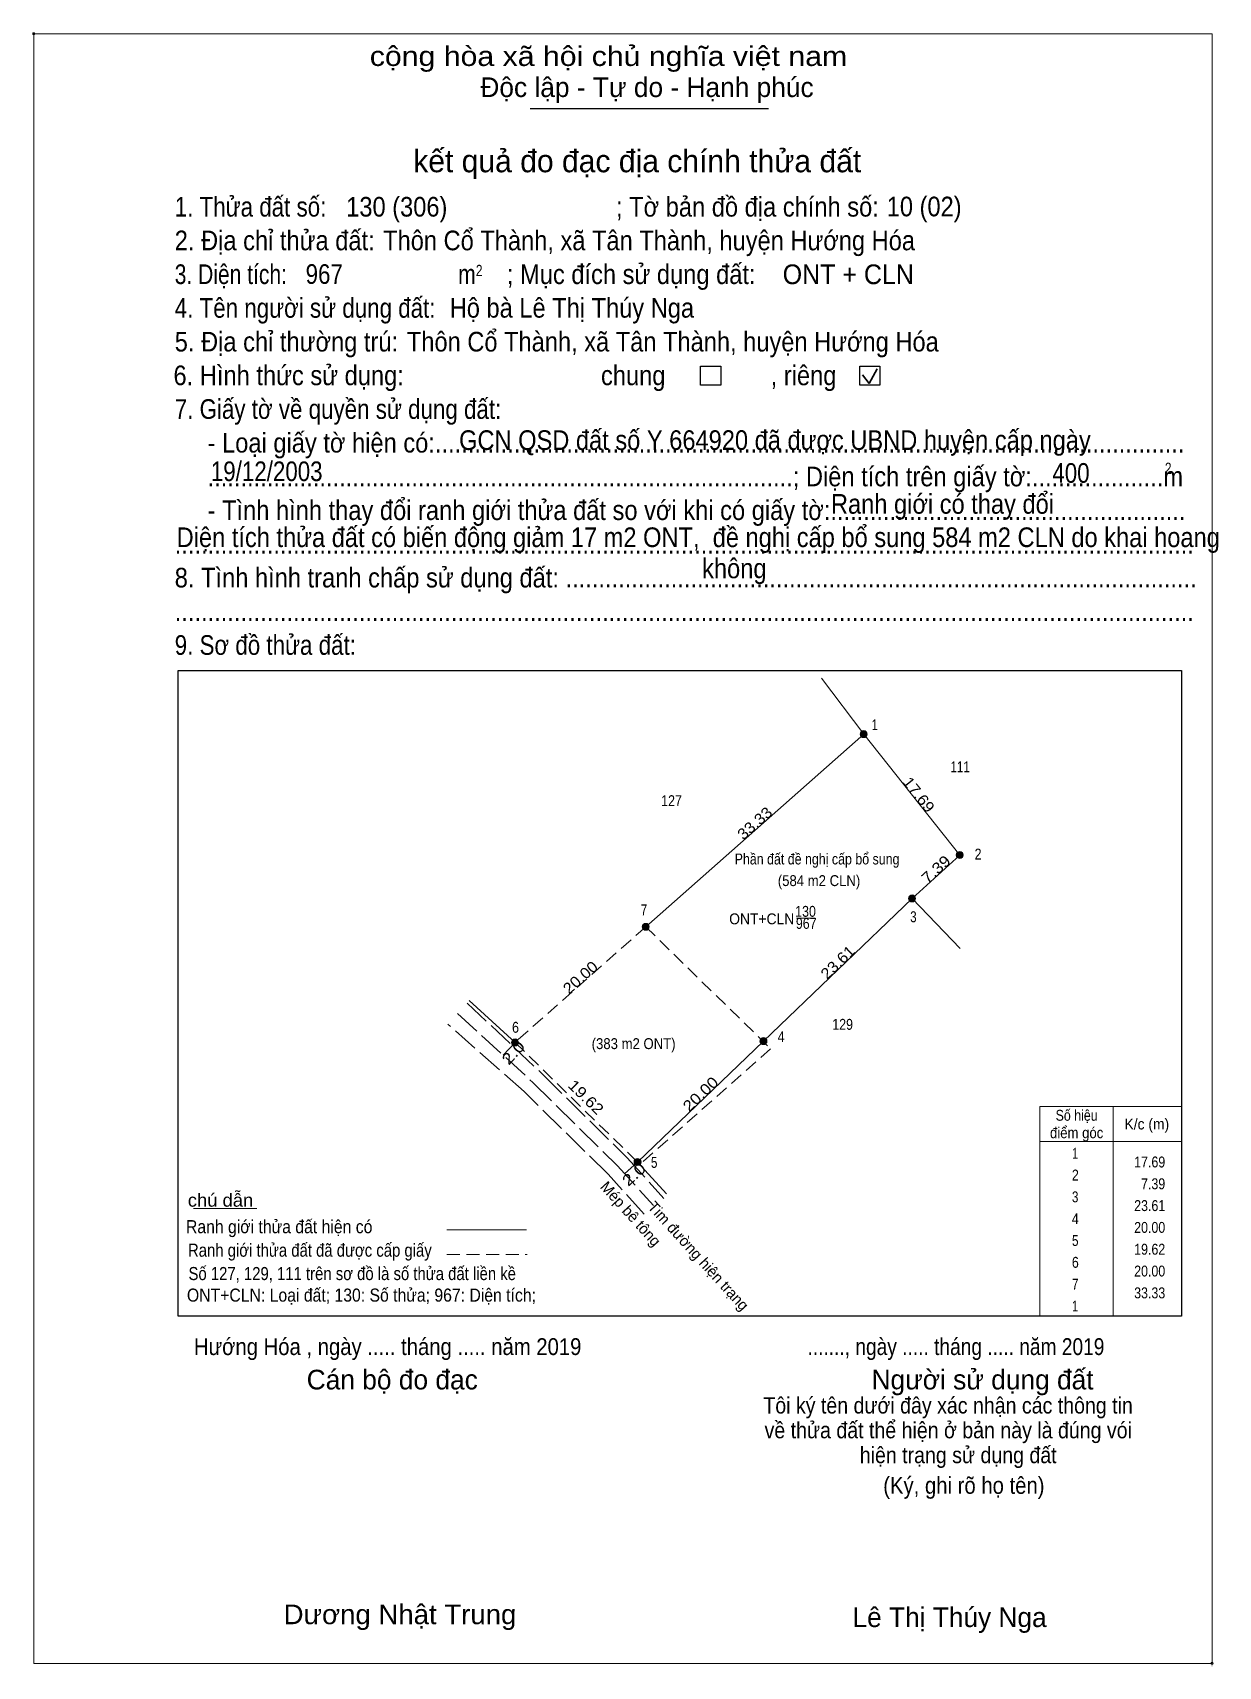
# Model space of a CAD drawing. Header units: metres. Extents: x 539436 to 540886, y 1835765 to 1836282.
# Drawn here: x 539436.1 to 539572, y 1836015.8 to 1836203 of the extents above.
import ezdxf
from ezdxf.enums import TextEntityAlignment as Align

# ---------------------------------------------------------------- set-up
doc = ezdxf.new("R2010")
doc.units = ezdxf.units.M
doc.header["$LTSCALE"] = 0.5
doc.header["$PDMODE"] = 32
doc.header["$PDSIZE"] = 0.25
doc.linetypes.add('LONG_DASHED', pattern=[7.5, 6, -1.5])
doc.linetypes.add('MEDIUM_DASHED', pattern=[4.5, 3, -1.5])
doc.layers.add('63', color=7, linetype='Continuous', lineweight=13)

msp = doc.modelspace()

# ---------------------------------------------------------------- hatches: boundary and pattern name
at = {"layer": '63'}
for points in [[(539531.73, 1836122.66, 1), (539530.93, 1836122.66, 1)], [(539542.74, 1836108.81, 1), (539541.94, 1836108.81, 1)], [(539537.28, 1836103.83, 1), (539536.48, 1836103.83, 1)], [(539506.76, 1836100.58, 1), (539505.96, 1836100.58, 1)], [(539491.78, 1836087.33, 1), (539490.98, 1836087.33, 1)], [(539520.25, 1836087.48, 1), (539519.45, 1836087.48, 1)], [(539505.82, 1836073.63, 1), (539505.02, 1836073.63, 1)]]:
    msp.add_hatch(color=256, dxfattribs=at).paths.add_polyline_path(points)

# ---------------------------------------------------------------- linework, layer by layer
at = {"layer": '63', "lineweight": 25}
for p, q in [((539493.11, 1836194.35), (539520.41, 1836194.35)), ((539452.8, 1836129.96), (539567.73, 1836129.96)), ((539567.73, 1836129.96), (539567.73, 1836055.98))]:
    msp.add_line(p, q, dxfattribs=at)
at = {"layer": '63', "lineweight": 35}
for p, q in [((539531.19, 1836163.83), (539531.95, 1836162.83)), ((539531.95, 1836162.83), (539532.89, 1836164.51))]:
    msp.add_line(p, q, dxfattribs=at)
at = {"layer": '63'}
for p, q in [((539506.36, 1836100.58), (539531.33, 1836122.66)), ((539536.88, 1836103.83), (539542.34, 1836108.81)), ((539519.85, 1836087.48), (539536.88, 1836103.83)), ((539542.38, 1836098.1), (539536.88, 1836103.83)), ((539523.63, 1836101.59), (539525.78, 1836101.59)), ((539486.13, 1836092.13), (539491.38, 1836087.33)), ((539490.03, 1836085.86), (539491.38, 1836087.33)), ((539505.42, 1836073.63), (539519.85, 1836087.48)), ((539559.93, 1836079.98), (539559.93, 1836055.98)), ((539559.93, 1836079.98), (539559.93, 1836055.98)), ((539551.53, 1836075.98), (539567.73, 1836075.98)), ((539503.94, 1836072.28), (539505.42, 1836073.63)), ((539505.42, 1836073.63), (539508.73, 1836069.99)), ((539454.55, 1836068.31), (539461.79, 1836068.31)), ((539483.57, 1836065.85), (539492.71, 1836065.85))]:
    msp.add_line(p, q, dxfattribs=at)
at = {"layer": '63', "linetype": 'MEDIUM_DASHED'}
for p, q in [((539506.36, 1836100.58), (539491.38, 1836087.33)), ((539491.38, 1836087.33), (539505.69, 1836073.36)), ((539483.56, 1836063.03), (539492.76, 1836063.03))]:
    msp.add_line(p, q, dxfattribs=at)
at = {"layer": '63'}
for points in [[(539436.24, 1836202.92), (539571.25, 1836202.92), (539571.25, 1836016.18), (539436.24, 1836016.18)], [(539551.53, 1836079.98), (539567.73, 1836079.98), (539567.73, 1836055.98), (539551.53, 1836055.98)]]:
    msp.add_lwpolyline(points, close=True, dxfattribs=at)
at = {"layer": '63', "lineweight": 25}
for points in [[(539512.64, 1836164.83), (539514.96, 1836164.83), (539514.96, 1836162.67), (539512.64, 1836162.67)], [(539530.88, 1836164.83), (539533.2, 1836164.83), (539533.2, 1836162.67), (539530.88, 1836162.67)]]:
    msp.add_lwpolyline(points, close=True, dxfattribs=at)
msp.add_lwpolyline([(539567.73, 1836055.98), (539452.8, 1836055.98), (539452.8, 1836129.96)], dxfattribs=at)
at = {"layer": '63'}
msp.add_lwpolyline([(539526.49, 1836129.09), (539531.33, 1836122.66), (539542.34, 1836108.81)], dxfattribs=at)
at = {"layer": '63', "linetype": 'MEDIUM_DASHED'}
msp.add_lwpolyline([(539506.36, 1836100.58), (539520.67, 1836086.61), (539505.69, 1836073.36)], dxfattribs=at)
at = {"layer": '63', "linetype": 'LONG_DASHED'}
for points in [[(539485.91, 1836091.83), (539494.62, 1836083.61), (539504.24, 1836074.1), (539508.45, 1836069.46)], [(539484.78, 1836090.65), (539493.43, 1836082.75), (539503.12, 1836073.18), (539507.25, 1836068.64)], [(539506.18, 1836067.67), (539502.06, 1836072.22), (539492.42, 1836081.72), (539483.69, 1836089.42)]]:
    msp.add_lwpolyline(points, dxfattribs=at)
at = {"layer": '63'}
for centre in [(539531.33, 1836122.66), (539542.34, 1836108.81), (539536.88, 1836103.83), (539506.36, 1836100.58), (539491.38, 1836087.33), (539519.85, 1836087.48), (539505.42, 1836073.63)]:
    msp.add_circle(centre, 0.4, dxfattribs=at)
for p in [(539436.24, 1836202.92), (539571.25, 1836016.18)]:
    msp.add_point(p, dxfattribs=at)

# ---------------------------------------------------------------- texts
for s, height, width, p in [('cộng hòa xã hội chủ nghĩa việt nam', 2.253, 1.15, (539474.74, 1836199.23)), ('1. Thửa đất số:', 2.253, 0.85, (539452.39, 1836181.97)), ('130 (306)', 2.25, 0.9, (539472.04, 1836181.97)), ('; Tờ bản đồ địa chính số:', 2.253, 0.9, (539502.95, 1836181.97)), ('10 (02)', 2.25, 0.9, (539533.97, 1836182)), ('2. Địa chỉ thửa đất:', 2.253, 0.9, (539452.39, 1836178.11)), ('Thôn Cổ Thành, xã Tân Thành, huyện Hướng Hóa', 2.25, 0.9, (539476.27, 1836178.11)), ('3. Diện tích:', 2.253, 0.8, (539452.39, 1836174.24)), ('967', 2.25, 0.85, (539467.39, 1836174.26)), ('m', 2.253, 0.8, (539484.87, 1836174.24)), ('2', 1.288, 0.8, (539486.89, 1836175.15)), ('; Mục đích sử dụng đất:', 2.253, 0.9, (539490.45, 1836174.24)), ('ONT + CLN', 2.254, 0.95, (539522.05, 1836174.23)), ('4. Tên người sử dụng đất:', 2.253, 0.85, (539452.39, 1836170.38)), ('Hộ bà Lê Thị Thúy Nga', 2.25, 0.9, (539483.9, 1836170.39)), ('5. Địa chỉ thường trú:', 2.253, 0.9, (539452.39, 1836166.51)), ('Thôn Cổ Thành, xã Tân Thành, huyện Hướng Hóa', 2.25, 0.9, (539478.99, 1836166.51)), ('6. Hình thức sử dụng:', 2.253, 0.9, (539452.25, 1836162.65)), ('chung                , riêng', 2.253, 0.9, (539501.23, 1836162.65)), ('7. Giấy tờ về quyền sử dụng đất:', 2.253, 0.85, (539452.39, 1836158.79)), ('     - Loại giấy tờ hiện có:..................................................................................................................', 2.253, 0.9, (539452.39, 1836154.93)), ('GCN QSD đất số Y 664920 đã được UBND huyện cấp ngày', 2.25, 0.9, (539484.97, 1836155.23)), ('     .........................................................................................; Diện tích trên giấy tờ:....................m', 2.253, 0.9, (539452.39, 1836151.06)), ('19/12/2003', 2.25, 0.85, (539456.53, 1836151.66)), ('400', 2.25, 0.85, (539552.95, 1836151.47)), ('2', 1.288, 0.8, (539565.84, 1836152.48)), ('     - Tình hình thay đổi ranh giới thửa đất so với khi có giấy tờ:......................................................', 2.253, 0.9, (539452.39, 1836147.2)), ('Ranh giới có thay đổi', 2.25, 0.9, (539527.58, 1836147.92)), ('Diện tích thửa đất có biến động giảm 17 m2 ONT,  đề nghị cấp bổ sung 584 m2 CLN do khai hoang', 2.25, 0.9, (539452.61, 1836144.1)), ('...........................................................................................................................................................', 2.253, 0.9, (539452.39, 1836143.33)), ('không', 2.254, 0.9, (539512.81, 1836140.53)), ('8. Tình hình tranh chấp sử dụng đất: ................................................................................................', 2.253, 0.9, (539452.39, 1836139.47)), ('...........................................................................................................................................................', 2.253, 0.9, (539452.39, 1836135.61)), ('9. Sơ đồ thửa đất:', 2.253, 0.85, (539452.39, 1836131.75)), ('chú dẫn', 1.5, 1.05, (539453.89, 1836068.51)), ('Ranh giới thửa đất hiện có ', 1.5, 0.9, (539453.68, 1836065.47)), ('Ranh giới thửa đất đã được cấp giấy', 1.5, 0.85, (539453.91, 1836062.78)), ('Số 127, 129, 111 trên sơ đồ là số thửa đất liền kề', 1.5, 0.85, (539453.97, 1836060.1)), ('ONT+CLN: Loại đất; 130: Số thửa; 967: Diện tích;', 1.5, 0.9, (539453.79, 1836057.63)), ('Hướng Hóa , ngày ..... tháng ..... năm 2019', 1.93, 0.9, (539454.59, 1836051.51)), ('......., ngày ..... tháng ..... năm 2019', 1.93, 0.85, (539524.89, 1836051.51)), ('(Ký, ghi rõ họ tên)', 1.932, 0.9, (539533.57, 1836035.61)), ('Dương Nhật Trung', 2.25, 1.05, (539464.87, 1836020.67))]:
    msp.add_text(s, height=height, dxfattribs=dict(at, width=width)).set_placement(p)
for s, height, p in [('Độc lập - Tự do - Hạnh phúc', 2.253, (539487.41, 1836195.67)), ('Cán bộ đo đạc', 2.254, (539467.51, 1836047.57)), ('Người sử dụng đất', 2.253, (539532.23, 1836047.57)), ('Lê Thị Thúy Nga', 2.25, (539530.05, 1836020.34))]:
    msp.add_text(s, height=height, dxfattribs=at).set_placement(p)
for s, height, p in [('kết quả đo đạc địa chính thửa đất', 2.576, (539505.385, 1836187.05)), ('.', 0.644, (539571.2386, 1836015.84))]:
    msp.add_text(s, height=height, dxfattribs=at).set_placement(p, align=Align.CENTER)
for s, width, p in [(' 1', 0.75, (539532.95, 1836123.12)), (' 2', 0.85, (539544.83, 1836108.29)), (' 7', 0.8, (539506.53, 1836101.91)), (' 3', 0.8, (539537.4, 1836101.11)), (' 6', 0.85, (539491.83, 1836088.44)), (' 4', 0.85, (539522.27, 1836087.37)), (' 5', 0.8, (539507.7, 1836072.96)), ('17.69', 0.85, (539565.88, 1836073.01)), ('7.39', 0.85, (539565.88, 1836070.51)), ('23.61', 0.85, (539565.88, 1836068.01)), ('20.00', 0.85, (539565.88, 1836065.51)), ('19.62', 0.85, (539565.88, 1836063.01)), ('20.00', 0.85, (539565.88, 1836060.51)), ('33.33', 0.85, (539565.88, 1836058.01))]:
    msp.add_text(s, height=1.25, dxfattribs=dict(at, width=width)).set_placement(p, align=Align.RIGHT)
for s, height, width, p in [('111', 1.25, 0.8, (539542.38, 1836118.29)), ('127', 1.25, 0.85, (539509.315, 1836114.41)), ('Phần đất đề nghị cấp bổ sung', 1.25, 0.85, (539525.99, 1836107.73)), ('(584 m2 CLN)', 1.25, 0.9, (539526.215, 1836105.25)), ('130', 1.25, 0.85, (539524.67, 1836101.73)), ('ONT+CLN', 1.25, 0.95, (539519.65, 1836100.87)), ('967', 1.25, 0.85, (539524.745, 1836100.35)), ('129', 1.25, 0.85, (539528.92, 1836088.78)), ('(383 m2 ONT)', 1.25, 0.9, (539504.97, 1836086.57)), ('Số hiệu', 1.25, 0.85, (539555.73, 1836078.36)), ('K/c (m)', 1.25, 0.95, (539563.775, 1836077.36)), ('điểm góc', 1.25, 0.9, (539555.73, 1836076.36)), (' 1', 1.25, 0.75, (539555.38, 1836074.01)), (' 2', 1.25, 0.85, (539555.385, 1836071.51)), (' 3', 1.25, 0.8, (539555.375, 1836069.01)), (' 4', 1.25, 0.85, (539555.38, 1836066.51)), (' 5', 1.25, 0.8, (539555.385, 1836064.01)), (' 6', 1.25, 0.85, (539555.385, 1836061.51)), (' 7', 1.25, 0.8, (539555.385, 1836059.01)), (' 1', 1.25, 0.75, (539555.38, 1836056.51)), ('Tôi ký tên dưới đây xác nhận các thông tin', 1.862, 0.9, (539541, 1836044.81)), ('về thửa đất thể hiện ở bản này là đúng vói', 1.862, 0.9, (539541.02, 1836041.97)), ('hiện trạng sử dụng đất', 1.862, 0.9, (539542.16, 1836039.12))]:
    msp.add_text(s, height=height, dxfattribs=dict(at, width=width)).set_placement(p, align=Align.CENTER)
for s, rotation, width, p in [('17.69', 308.483, 1.1, (539537.1518, 1836115.3389)), ('33.33', 41.485, 1.1, (539519.261, 1836111.9883)), ('7.39', 42.368, 1.15, (539540.0338, 1836106.706)), ('23.61', 43.833, 1.1, (539528.7922, 1836096.0646)), ('20.00', 41.493, 1.1, (539499.2859, 1836094.3108)), ('2.0', 47.437, 1.25, (539491.6474, 1836085.7323)), ('19.62', 315.702, 1.15, (539499.0735, 1836080.6185)), ('20.00', 43.825, 1.15, (539513.0722, 1836080.9622)), ('2.0', 42.37, 1.25, (539505.4288, 1836071.747))]:
    msp.add_text(s, height=1.25, rotation=rotation, dxfattribs=dict(at, width=width)).set_placement(p, align=Align.CENTER)
for s, rotation, p in [('Mép bê tông', 312.161, (539504.169, 1836067.2745)), ('Tim đường hiện trạng', 312.293, (539511.9347, 1836062.4455))]:
    msp.add_text(s, height=1.25, rotation=rotation, dxfattribs=at).set_placement(p, align=Align.CENTER)

doc.saveas('drawing.dxf')
